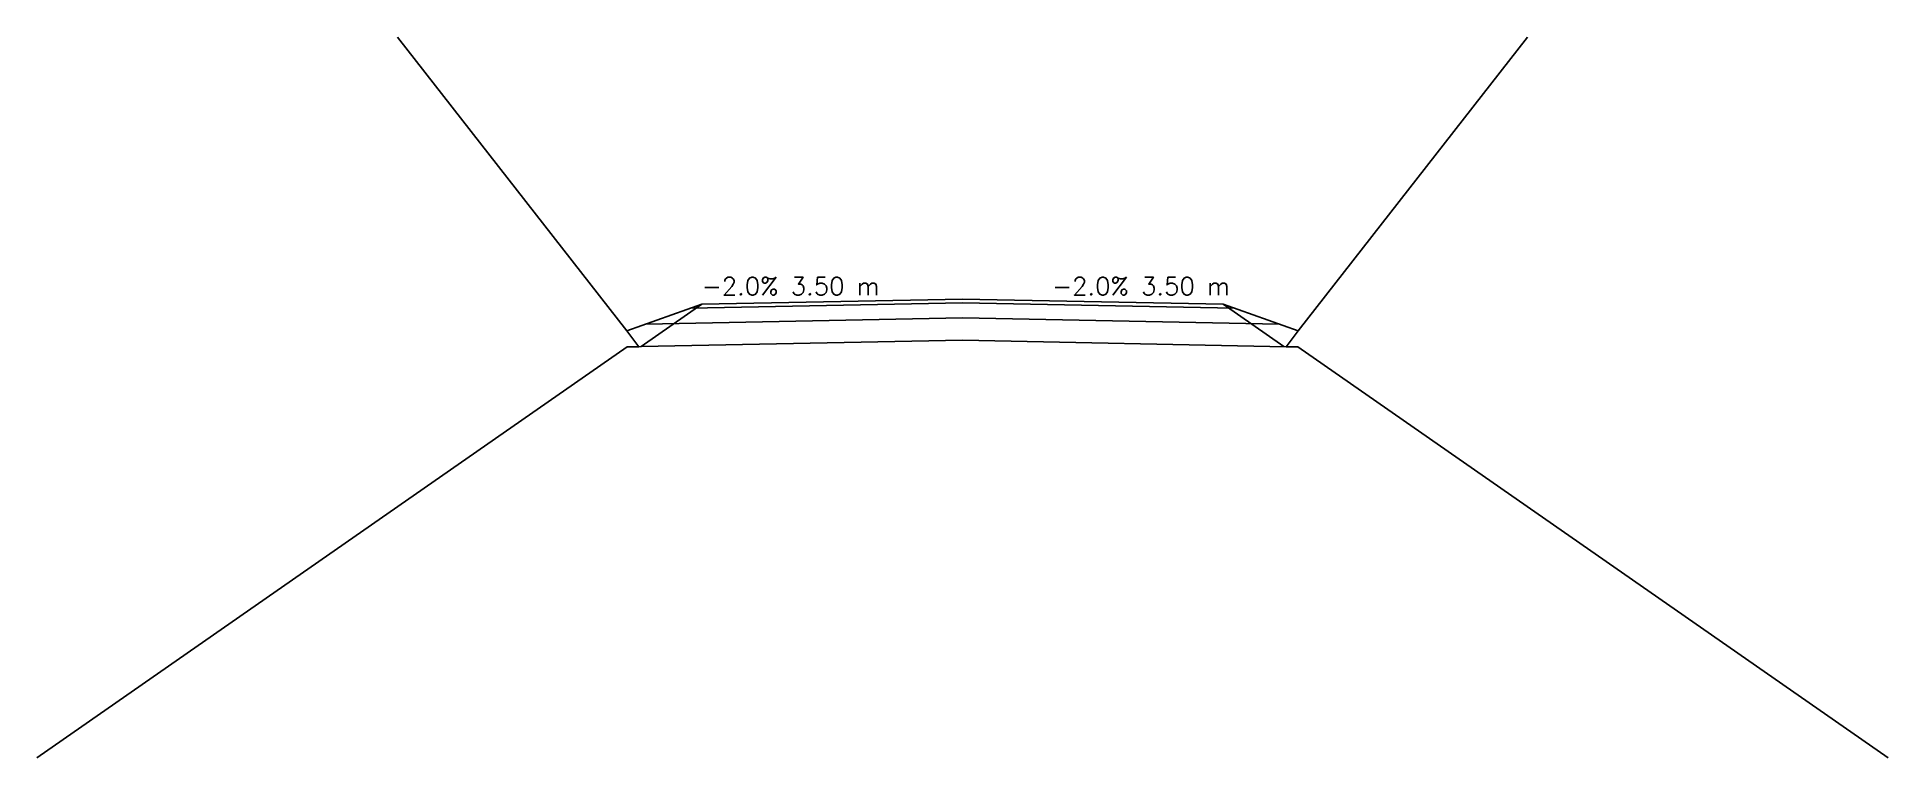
# Model space of a CAD drawing. Extents: x -12.4 to 12.4, y -6.2 to 3.5.
import ezdxf
from ezdxf.enums import TextEntityAlignment as Align

# ---------------------------------------------------------------- set-up
doc = ezdxf.new("R2010")
doc.units = 0
doc.header["$MEASUREMENT"] = 0
doc.layers.get('0').update_dxf_attribs({"linetype": 'CONTINUOUS'})
doc.layers.add('PROYECTO', color=5, linetype='CONTINUOUS')
doc.styles.add('ROMANS', font='romans.shx')

msp = doc.modelspace()

# ---------------------------------------------------------------- linework, layer by layer
at = {"layer": 'PROYECTO'}
for p, q in [((-4.504, -0.424), (-7.584, 3.515)), ((4.504, -0.424), (7.584, 3.515)), ((-3.5, -0.07), (0, 0)), ((3.5, -0.07), (0, 0)), ((-3.65, -0.123), (0, -0.05)), ((3.65, -0.123), (0, -0.05)), ((-4.252, -0.336), (0, -0.25)), ((4.252, -0.336), (0, -0.25)), ((-4.315, -0.637), (0, -0.551)), ((4.342, -0.638), (0, -0.551))]:
    msp.add_line(p, q, dxfattribs=at)
for points in [[(-12.422, -6.154), (-4.5, -0.641), (-4.342, -0.638), (-4.315, -0.637), (-3.5, -0.07)], [(-4.342, -0.638), (-4.504, -0.424), (-3.5, -0.07)], [(12.422, -6.154), (4.5, -0.641), (4.342, -0.638), (4.315, -0.637), (3.5, -0.07)], [(4.342, -0.638), (4.504, -0.424), (3.5, -0.07)]]:
    msp.add_lwpolyline(points, dxfattribs=at)

# ---------------------------------------------------------------- texts
at = {"style": 'ROMANS'}
for p in [(-2.305, 0.054), (2.397, 0.054)]:
    msp.add_text('-2.0% 3.50 m', height=0.24, dxfattribs=at).set_placement(p, align=Align.CENTER)

doc.saveas('drawing.dxf')
